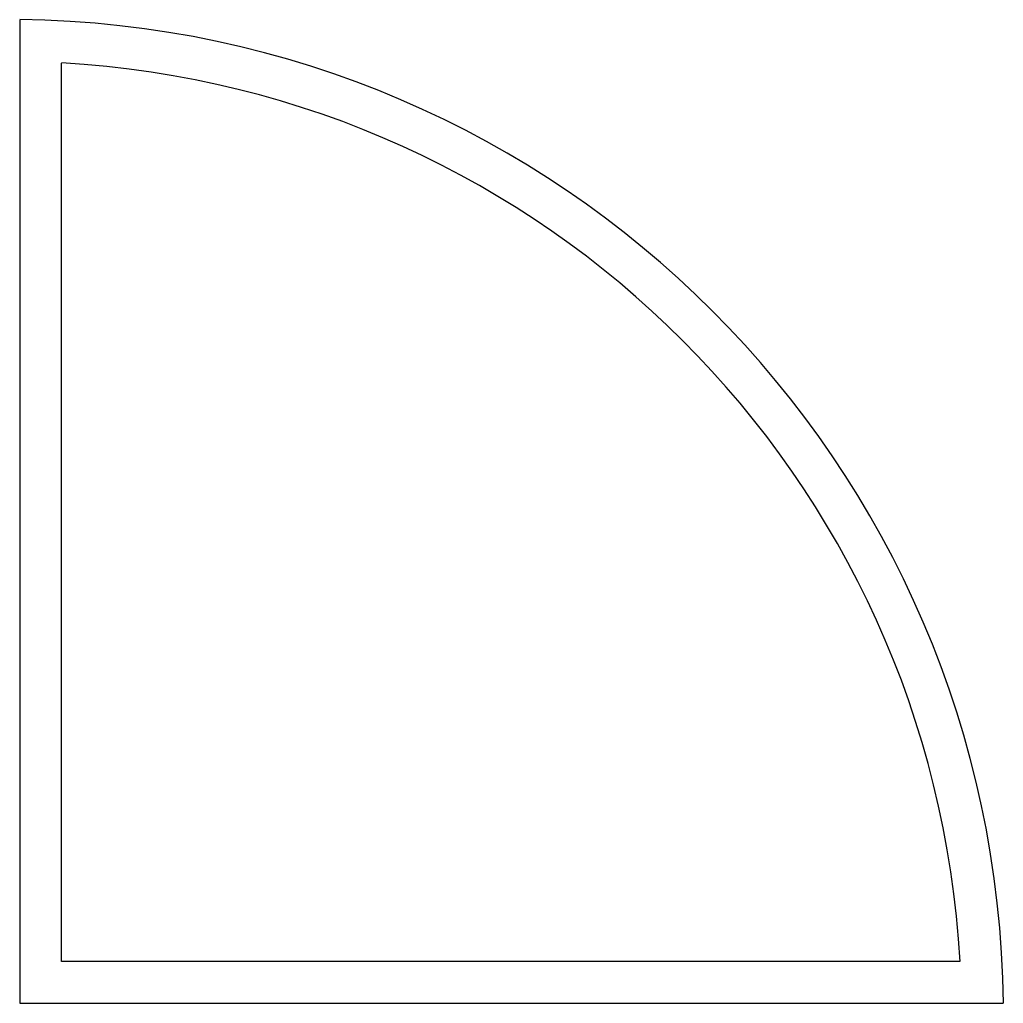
# Model space of a CAD drawing. Header units: millimetres. Extents: x 0 to 282, y 0 to 282.
import ezdxf

# ---------------------------------------------------------------- set-up
doc = ezdxf.new("R2010")
doc.units = ezdxf.units.MM

msp = doc.modelspace()

# ---------------------------------------------------------------- linework, layer by layer
for p, q in [((0.06, 281.54), (0.06, 0.06)), ((12.06, 12.06), (12.06, 269.14)), ((269.14, 12.06), (12.06, 12.06)), ((0.06, 0.06), (281.54, 0.06))]:
    msp.add_line(p, q)
for radius, start, end in [(284.5, 0.6042, 89.3958), (272.5, 3.1555, 86.8445)]:
    msp.add_arc((-2.94, -2.94), radius, start, end)

doc.saveas('drawing.dxf')
